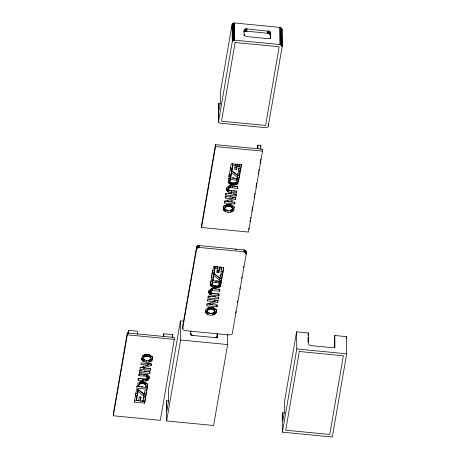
<?xml version="1.0" encoding="UTF-8"?>
<svg xmlns="http://www.w3.org/2000/svg" width="460" height="460" viewBox="0 0 460 460"><rect width="100%" height="100%" fill="white"/><g stroke="black" fill="none" stroke-linecap="round" stroke-linejoin="round"><path stroke-width="0.69" d="M218.483 111.36L218.592 112.228L220.305 102.511L220.346 92.483L232.012 25.035C232.07 23.46 233.985 22.753 235.336 23.069L279.392 27.341C281.365 27.358 282.653 29.492 281.698 31.28M147.654 385.29C146.901 381.455 140.725 380.955 138.063 383.186C136.35 385.112 139.771 384.422 140.685 383.669C142.353 383.594 144.733 383.467 145.716 385.1L147.654 385.29L147.654 383.64M150.73 356.839L150.058 355.195L148.287 354.476L148.304 356.385L150.075 357.104L150.748 358.185L152.617 358.369C152.162 353.648 143.474 353.084 141.824 357.316L143.692 357.5L144.716 356.586L145.929 356.264L148.304 356.385M232.323 206.931L231.65 205.275L229.885 204.55L229.908 206.459L231.673 207.184L232.34 208.259C236.906 209.179 231.639 203.717 229.373 204.706C227.177 204.464 224.175 204.976 223.428 207.397L225.296 207.575L226.308 206.666L227.527 206.339L229.908 206.459M147.401 376.015L147.102 374.86L145.239 374.285M147.447 377.459C146.763 381.374 140.691 377.695 138.414 378.568L138.126 380.242C141.318 380 148.068 383.065 149.236 378.097C149.701 372.968 142.013 374.785 139.225 373.905L138.931 375.578C141.295 376.705 145.987 374.733 147.447 377.459L147.424 375.55M281.94 29.279L282.147 46.753L268.14 126.58L267.053 127.414L265.57 127.719L219.61 123.079L218.529 121.82L218.322 104.029L218.402 103.724L220.754 103.954M210.663 292.267L210.801 289.443L211.761 288.679L211.784 290.582C207.103 294.377 218.276 293.9 219.178 294.147L218.885 295.82C215.613 295.297 207.598 296.516 208.794 290.674L208.995 293.388M232.288 187.818L232.265 185.909C230.776 185.449 227.786 185.621 228.482 187.904M228.401 189.428C229.022 185.478 235.198 189.089 237.429 188.312L237.716 186.639C234.525 186.886 227.78 183.822 226.607 188.79C226.147 193.919 233.835 192.096 236.624 192.976L236.911 191.302C234.232 190.474 226.774 192.435 228.407 187.059M208.817 292.583C208.777 286.724 216.758 289.288 219.983 289.484L219.69 291.157L211.784 290.582M246.244 253.989L232.237 333.816L231.15 334.65L229.281 334.943L185.23 330.671L183.264 329.814L182.683 328.141L196.661 248.607L198.093 247.641L199.617 247.48L243.668 251.752L245.375 252.39L246.244 253.989L245.996 251.217L244.03 249.901L199.209 245.554L197.725 245.864L196.644 246.698L182.637 326.525L182.683 328.728M190.802 330.82L190.848 335.271L217.281 337.835L217.241 334.017M244.254 34.419L244.743 35.696L246.813 36.587L268.174 38.657L269.669 38.479L270.589 37.743L270.635 32.643L269.249 31.291L247.135 28.98C242.932 28.043 244.225 33.384 244.041 35.799M217.074 337.496L217.034 333.868M127.299 332.913L113.304 413.862L113.321 415.771L160.31 420.331L174.311 339.382L174.288 337.473L127.299 332.913L127.316 334.822L113.321 415.771M128.07 333.057L128.535 330.36L137.345 331.217L137.379 334.397M134.349 402.097L135.349 396.319L137.172 396.491L136.447 400.666L138.638 400.878L139.299 397.049L141.088 397.221L140.421 401.051L143.071 401.304L143.825 396.945L145.676 397.124L144.641 403.098L134.349 402.097L134.337 400.827M138.034 391.506L137.35 395.473L135.527 395.295L136.568 389.275L138.293 389.442L144.331 394.22L145.044 390.086L146.861 390.264L145.803 396.393L143.986 396.221L138.034 391.506L138.011 389.597L143.968 394.312L145.78 394.49L145.803 396.393M139.472 372.462L139.754 370.829L150.052 371.829L149.764 373.462L139.472 372.462L139.46 371.191M136.913 395.974L136.447 400.666M137.35 395.473L138.011 389.597M138.822 386.728L139.018 385.595L137.23 385.422L136.758 388.154L147.056 389.148L147.528 386.423L145.739 386.25L145.544 387.377L138.822 386.728L138.811 385.457M140.846 396.589L140.421 401.051M143.267 398.153L143.48 396.905M144.641 403.098L145.429 396.543M145.78 394.49L146.608 389.718M147.056 389.148L147.269 385.877M148.022 363.245L148.045 365.154L140.317 367.592L140.018 369.322L150.311 370.317L150.575 368.782L143.261 368.075L143.244 366.166M143.261 368.075L151.133 365.568L151.415 363.917L141.122 362.917L140.858 364.452L148.045 365.154M163.386 336.03L163.777 333.782L172.586 334.638L172.615 337.18M172.241 336.657L172.586 334.638M168.768 400.919L166.635 400.712L166.434 401.862L166.635 420.94L213.624 425.494L227.619 344.557L227.516 334.661M183.988 321.264L180.429 320.919L168.578 389.465L168.596 400.999L166.842 411.119L166.635 400.712M166.635 420.94L180.63 340.003L180.429 320.919M232.127 24.42L232.306 41.596L218.529 121.82M215.51 144.653L201.514 225.595L201.537 227.505L248.526 232.058L262.522 151.116L262.505 149.212L215.51 144.653L215.533 146.562L201.537 227.505M190.636 334.489L190.831 333.362M244.024 31.527L244.317 29.842M244.467 29.618L244.082 31.866L246.347 31.171L267.306 33.218C270.192 33.022 271.158 36.185 270.29 38.611M244.289 31.665L244.68 29.417M244.547 31.493L244.933 29.244M244.852 31.349L245.237 29.101M245.191 31.245L245.577 28.997M245.559 31.182L245.945 28.934M245.945 31.159L246.336 28.905M246.06 31.159L246.445 28.911M246.347 31.171L246.732 28.922M246.744 31.228L247.135 28.98M211.347 276.874L211.583 275.511M211.818 274.148L212.054 272.786M214.826 299.742L214.843 301.651L207.535 300.943L207.799 299.408L218.092 300.403L217.793 302.134L210.065 304.572L210.047 302.663M208.058 297.902L208.34 296.263L218.638 297.263L218.356 298.897L208.058 297.902L208.046 296.625M214.285 272.786L215.021 266.512L214.285 272.786L212.434 272.608L213.469 266.633L223.761 267.634L222.761 273.412L220.938 273.234L221.639 267.156L220.547 267.047M227.78 199.824L227.803 201.733L234.985 202.429L234.721 203.964L224.428 202.969L224.71 201.319L232.582 198.812L232.559 196.903M232.582 198.812L225.268 198.099L225.532 196.57L235.83 197.564L235.531 199.289L227.803 201.733M225.797 195.057L226.078 193.424L236.371 194.419L236.089 196.058L225.797 195.057L225.774 193.148M231.512 172.667L230.799 176.801L228.982 176.623L230.046 170.493L231.857 170.666L237.814 175.381L238.498 171.413L240.321 171.591L239.28 177.612L237.555 177.445L231.512 172.667L231.495 170.758L237.532 175.536L239.257 175.703L239.28 177.612M212.353 281.572L210.565 281.399L210.582 283.308L212.37 283.481L212.549 280.439L213.888 280.571M230.799 176.801L231.495 170.758M221.542 280.45L222.582 274.43L220.76 274.258L220.075 278.219L214.124 273.51L212.307 273.332L211.249 279.467L213.06 279.64L213.756 273.602L219.799 278.375L221.524 278.541L221.542 280.45L219.817 280.284L213.779 275.505L213.756 273.602M232.018 169.947L232.754 163.674L232.018 169.947L230.167 169.763L231.202 163.794L241.494 164.789L240.499 170.568L238.677 170.395L238.654 168.486M238.613 181.464L238.596 179.555L236.808 179.383L236.825 181.292L238.613 181.464L239.085 178.733L228.792 177.738L228.321 180.464L230.109 180.636L230.282 177.6L230.023 179.664M212.549 280.439C211.531 284.102 212.669 286.695 216.85 286.12C219.5 286.281 219.374 282.894 219.265 281.094M213.06 279.64L213.779 275.505M217.333 268.686L217.666 266.771L215.683 266.576M218.81 272.682L219.454 266.944L218.81 272.682L217.022 272.504L217.666 266.771M235.399 163.933L234.761 169.665L236.549 169.838L237.187 164.105L238.28 164.208M236.549 169.838L237.187 164.105M220.058 276.316L220.282 274.994M236.739 179.768L237.003 178.25L236.825 181.292M239.016 166.399L239.378 164.318L238.677 170.395M219.075 282.86L219.086 284.13L220.875 284.303L221.093 281.031M221.524 278.541L222.335 273.861M222.761 273.412L223.405 267.651M238.596 179.555L238.832 178.192M239.257 175.703L240.068 171.022M240.499 170.568L241.253 164.168M214.843 301.651L206.977 304.158L206.689 305.808L216.988 306.803L217.252 305.267L210.065 304.572M267.306 33.218L267.691 30.969M267.703 33.241L268.094 30.992M267.99 33.287L268.381 31.038M268.105 33.304L268.49 31.056M268.49 33.402L268.881 31.153M268.864 33.54L269.249 31.291M269.203 33.712L269.594 31.464M217.062 337.571L217.264 335.926M269.514 33.908L269.899 31.659M269.773 34.132L270.164 31.884M269.986 34.373L270.377 32.125M270.147 34.632L270.532 32.384M270.244 34.891L270.635 32.643M270.399 38.669L270.687 36.978M270.526 38.37L270.716 37.243M257.243 148.678L257.853 145.136L260.791 145.423L260.837 149.511M260.55 146.826L260.791 145.423M248.63 229.448L248.871 228.039M249.97 221.703L250.211 220.3M250.453 218.891L250.7 217.482M251.792 211.146L252.04 209.737M252.281 208.334L252.523 206.925M254.104 197.777L254.351 196.368M254.593 194.959L254.834 193.551M255.933 187.214L256.174 185.811M256.421 184.402L256.663 182.994M258.244 173.845L258.486 172.437M258.733 171.028L258.974 169.619M260.072 163.288L260.314 161.88M260.555 160.471L260.803 159.062M235.698 312.955L235.94 311.541M237.532 302.341L237.78 300.921M239.861 288.892L240.103 287.471M241.695 278.271L241.937 276.857M243.53 267.657L243.777 266.236M245.858 254.207L246.198 251.787M284.355 412.907L282.595 412.741L282.204 414.989L282.382 432.159L332.315 437L346.696 353.809L346.518 336.639L334.771 335.495L334.38 337.749L334.483 347.541M334.771 335.495L334.909 346.253L333.856 347.495L332.361 347.674L311.006 345.604L309.195 344.931L308.424 343.689L308.338 332.936L296.591 331.798L284.539 401.499L284.533 411.125L282.785 421.239L282.595 412.741M282.382 432.159L296.769 348.973L296.591 331.798M307.947 335.185L308.338 332.936M334.587 347.679L334.88 345.995M346.156 338.75L346.518 336.639M143.267 380.742L143.25 378.833C145.492 379.345 148.885 379.08 149.218 376.188M143.48 356.138L143.871 355.281L145.262 354.476L145.279 356.385M217.258 336.444L216.545 337.289L215.142 337.623M220.328 286.166L221.352 281.577L211.054 280.577C207.218 287.04 216.775 290.013 220.328 286.166L220.317 284.895M152.013 360.387L152.421 359.49L150.546 359.312C148.959 361.33 144.543 361.065 143.503 358.627C139.455 357.357 143.1 362.371 145.159 361.974C147.476 362.434 150.431 362.434 152.013 360.387L152.001 359.116M233.611 210.479L234.019 209.564L232.15 209.38C230.569 211.404 226.13 211.14 225.095 208.702L223.232 208.518C223.686 213.003 231.081 213.509 233.611 210.479L233.599 209.202M216.39 310.333C214.417 305.538 203.544 306.837 205.85 312.949C208.995 317.147 218.356 315.347 216.378 309.062M232.306 41.596L233.553 40.422L234.715 40.175L279.95 44.568L281.531 45.373L282.147 46.753M139.207 382.789L139.76 382.082L139.777 383.991M225.216 205.769L225.82 205.033L225.843 206.942M208.575 309.505C210.95 307.866 217.131 310.54 213.394 313.139C211.019 314.749 204.844 312.116 208.575 309.505L208.552 307.596L207.54 308.51L207.564 310.414L205.689 310.235M237.78 183.701C239.499 181.775 236.078 182.465 235.163 183.218C233.49 183.293 231.11 183.419 230.132 181.786L228.189 181.596C228.942 185.432 235.123 185.926 237.78 183.701L237.768 182.43M230.598 212.204L230.575 210.295L233.111 209.127L233.134 211.036M148.971 362.118L148.954 360.209L151.518 359.041L151.536 360.945M217.931 287.649L217.908 285.74L219.673 284.958L219.696 286.867M205.85 312.949L205.833 311.041C207.88 313.576 211.997 313.829 214.762 312.415L214.785 314.324M232.058 184.793L232.035 182.884L234.749 183.034L236.992 182.401L237.009 184.31M227.527 206.339L227.505 204.43L226.291 204.757L226.308 206.666M147.833 364.705L151.116 363.659L151.133 365.568M232.288 198.398L235.508 197.386L235.531 199.289M214.555 301.242L217.775 300.225L217.793 302.134M143.715 383.812L143.698 381.903L141.243 381.697L140.168 381.88L140.185 383.789M215.533 146.562L262.522 151.116M232.777 165.583L235.422 165.836M237.21 166.014L239.395 166.221M234.738 167.756L236.526 167.929M239.263 168.544L240.476 168.665M230.149 167.86L232.001 168.038M230.776 174.892L228.965 174.714L228.982 176.623M232.3 177.796L234.312 177.991M228.298 178.555L230.086 178.733L230.109 180.636M230.305 179.509L237.021 180.159M234.197 186.093L236.768 186.346M232.748 190.693L235.319 190.946M228.522 193.418L231.265 193.683M233.323 193.884L236.072 194.149L236.089 196.058M226.579 196.322L225.25 196.196L225.268 198.099M229.902 196.644L231.23 196.771M227.838 201.394L224.405 201.06L224.428 202.969M231.271 201.721L232.645 201.854M224.031 205.545L225.279 205.666L225.296 207.575M235.106 249.395L236.463 249.527M215.038 268.421L217.683 268.68M219.472 268.853L221.657 269.065M218.793 270.773L217.005 270.601L217.022 272.504M220.921 271.325L222.743 271.503M214.262 270.877L212.416 270.698L212.434 272.608M211.226 277.558L213.043 277.731M216.579 280.83L218.592 281.025M219.069 282.221L220.857 282.4M212.566 282.348L219.288 282.998M210.456 284.441L212.393 284.625M218.759 285.246L220.639 285.424M213.348 288.633L216.16 288.909M218.264 289.11L219.673 289.248L219.69 291.157M215.349 293.566L210.525 292.876L208.978 291.479M216.758 293.704L218.868 293.911L218.885 295.82M208.041 295.993L210.783 296.257M212.842 296.459L215.59 296.723M209.507 299.224L210.835 299.356M206.672 303.899L212.163 304.428M215.596 304.761L216.965 304.894L216.988 306.803M215.832 309.31L214.584 309.189L213.917 308.119L212.853 307.567L212.871 309.476M205.493 311.357L207.362 311.541M214.417 312.225L216.286 312.403M296.769 348.973L346.696 353.809M127.316 334.822L174.311 339.382M180.63 340.003L227.619 344.557M142.427 355.471L143.675 355.591L143.692 357.5M150.73 356.276L152.593 356.46M139.995 367.413L144.802 367.879M148.235 368.213L149.603 368.345M139.455 370.559L141.513 370.754M144.256 371.024L146.314 371.22M148.373 371.421L149.747 371.553L149.764 373.462M139.558 373.738L142.129 373.986M138.109 378.338L140.875 378.603M146.987 383.318L145.694 383.197L145.716 385.1M136.741 386.245L139.483 386.509M140.858 386.641L142.916 386.843M145.665 387.107L147.033 387.245M137.327 393.565L135.504 393.386L135.527 395.295M134.332 400.188L140.507 400.786M141.881 400.919L144.624 401.189M226.533 187.829L227.786 189.819L230.276 190.457M211.174 286.229L211.157 284.326L214.302 285.723L214.32 287.632M192.987 335.472L191.578 334.868L190.842 333.885M141.99 360.019L141.973 358.11L143.117 359.26L145.136 360.065M223.589 210.111L223.566 208.202L224.739 209.352L226.757 210.151M228.913 183.39L228.89 181.481L231.15 182.677L231.167 184.586M145.785 383.404L144.566 382.179L144.584 384.088M210.967 291.048L210.645 290.358M182.637 326.525L182.861 327.393M218.304 104.34L218.73 115.241M307.97 337.284L308.022 342.183M281.865 28.991L282.043 46.167M281.738 28.71L281.917 45.885M281.566 28.445L281.75 45.62M281.353 28.198L281.531 45.373M281.1 27.979L281.279 45.149M280.807 27.784L280.985 44.959M280.485 27.617L280.663 44.792M280.14 27.491L280.318 44.666M279.772 27.399L279.95 44.568M268.41 123.884L268.433 126.028M257.853 145.136L257.893 148.545M246.123 251.493L246.146 253.402M245.996 251.217L246.019 253.121M245.83 250.947L245.847 252.856M245.611 250.706L245.634 252.615M245.358 250.481L245.375 252.39M245.065 250.286L245.088 252.195M244.743 250.125L244.766 252.034M244.398 249.993L244.415 251.902M244.03 249.901L244.047 251.81M237.791 173.472L237.814 175.381M237.532 175.536L237.555 177.445M237.412 182.12L237.429 184.029M237.406 186.409L237.429 188.312M236.503 182.631L236.526 184.54M236.601 191.067L236.624 192.976M234.537 23L234.715 40.175M234.134 23.034L234.312 40.21M235.646 182.902L235.664 184.811M233.743 23.121L233.921 40.296M233.375 23.247L233.553 40.422M234.749 183.034L234.767 184.943M234.703 202.055L234.721 203.964M232.737 23.627L232.915 40.802M232.478 23.868L232.656 41.043M232.271 24.133L232.455 41.308M234.215 208.437L234.192 206.534L232.323 206.35L232.34 208.259M233.852 183.063L233.875 184.972M233.019 183.017L233.036 184.926M232.501 209.57L232.518 211.479M231.84 168.762L231.851 170.033M232.242 206.028L232.26 207.937M232.012 205.631L232.03 207.54M231.65 205.275L231.673 207.184M231.46 190.572L231.483 192.481M231.616 210.019L231.633 211.928M231.173 204.97L231.196 206.879M230.351 182.401L230.374 184.31M230.586 204.729L230.604 206.638M230.155 185.754L230.172 187.663M229.649 182.051L229.666 183.96M229.5 185.834L229.517 187.743M229.086 185.995L229.103 187.898M229.074 204.435L229.091 206.344M228.764 186.248L228.787 188.157M228.833 190.216L228.85 192.125M228.7 188.209L228.723 190.118M228.539 186.605L228.499 189.813M228.401 181.458L228.413 182.729M228.258 190.037L228.281 191.946M228.246 204.389L228.263 206.298M228.051 210.352L228.068 212.261M227.786 189.819L227.803 191.728M227.131 189.302L227.148 191.21M226.711 188.64L226.734 190.549M226.855 204.55L226.872 206.459M225.653 209.817L225.67 211.726M225.463 205.373L225.486 207.282M224.739 209.352L224.756 211.261M224.008 208.748L224.026 210.657M223.41 206.12L223.428 207.397M223.301 208.208L223.318 209.478M218.402 103.724L218.638 122.118M220.029 285.269L220.047 286.54M219.799 278.375L219.817 280.284M219.253 285.24L219.276 287.149M218.77 285.476L218.787 287.385M218.333 296.987L218.356 298.897M217.011 285.873L217.028 287.782M216.464 310.005L216.476 311.282L214.607 311.098L214.504 308.867M216.119 285.901L216.137 287.81M215.907 280.767L215.924 282.676M215.861 312.047L215.872 313.317M215.28 285.861L215.303 287.764M215.033 285.827L215.05 287.73M215.378 311.966L215.395 313.875M214.274 308.476L214.297 310.385M213.917 308.119L213.934 310.028M213.877 312.858L213.9 314.766M213.411 285.516L213.434 287.425M213.44 307.815L213.457 309.718M212.618 285.24L212.635 287.149M212.842 313.134L212.859 315.042M212.416 288.592L212.439 290.502M211.91 284.889L211.933 286.798M212.152 307.389L212.169 309.298M211.347 288.834L211.37 290.743M211.335 307.274L211.358 309.183M211.094 293.055L211.117 294.964M211.031 289.087L211.048 290.996M210.801 289.443L210.824 291.352M210.668 284.297L210.68 285.574M210.668 289.898L210.766 292.652M210.525 292.876L210.542 294.785M210.507 307.234L210.53 309.143M210.053 292.658L210.07 294.567M209.771 307.274L209.789 309.178M209.392 292.14L209.415 294.049M209.116 307.395L209.139 309.304M208.087 307.872L208.104 309.781M207.914 312.656L207.937 314.565M207.73 308.211L207.748 310.12M207.517 299.667L207.535 300.943M207.661 310.994L207.678 312.265M207 312.19L207.023 314.099M206.27 311.592L206.293 313.496M205.568 311.046L205.58 312.317M199.209 245.554L199.226 247.463M198.823 245.577L198.841 247.486M198.444 245.634L198.461 247.543M198.076 245.732L198.093 247.641M197.725 245.864L197.748 247.773M197.403 246.031L197.426 247.94M197.11 246.226L197.133 248.135M196.857 246.451L196.874 248.36M196.644 246.698L196.661 248.607M196.472 246.968L196.489 248.871M196.345 247.244L196.362 249.153M182.735 327.112L182.758 329.021M163.777 333.782L163.806 336.323M152.605 357.092L152.617 358.369M150.903 359.484L150.926 361.393M150.644 355.942L150.748 358.185M150.414 355.551L150.431 357.454M150.293 368.414L150.311 370.317M150.058 355.195L150.075 357.104M149.994 359.927L150.017 361.836M149.58 354.896L149.598 356.805M148.988 354.654L149.005 356.563M148.948 377.119L148.965 379.028M148.499 377.867L148.517 379.776M147.873 378.43L147.89 380.339M147.47 354.361L147.493 356.27M147.327 375.17L147.344 377.073M147.102 374.86L147.125 376.769M147.045 377.459L147.079 380.713M146.648 354.315L146.671 356.224M146.757 374.63L146.78 376.539M146.452 360.272L146.47 362.175M146.527 378.931L146.544 380.84M146.153 374.423L146.171 376.332M145.912 354.355L145.929 356.264M145.912 378.994L145.929 380.903M145.584 382.927L145.601 384.836M145.176 382.519L145.193 384.428M144.693 354.677L144.716 356.586M144.227 354.947L144.244 356.856M144.026 359.731L144.049 361.641M144.313 392.311L144.331 394.22M143.871 355.281L143.888 357.19M144.055 374.17L144.072 376.079M143.968 394.312L143.986 396.221M143.117 359.26L143.14 361.169M143.06 400.033L143.071 401.304M142.744 381.754L142.767 383.663M142.41 358.662L142.433 360.565M142.496 381.737L142.519 383.646M142.261 378.741L142.278 380.644M141.709 358.116L141.72 359.386M141.243 381.697L141.26 383.605M140.662 381.76L140.685 383.669M139.438 382.386L139.46 384.29M139.328 382.576L139.351 384.485M138.92 374.308L138.931 375.578M138.115 378.971L138.126 380.242M128.535 330.36L128.564 333.54M235.129 42.492L221.519 121.187L265.575 125.453L279.18 46.765L235.129 42.492M299.316 351.503L285.712 430.198L329.762 434.464L343.373 355.775L299.316 351.503"/></g></svg>
